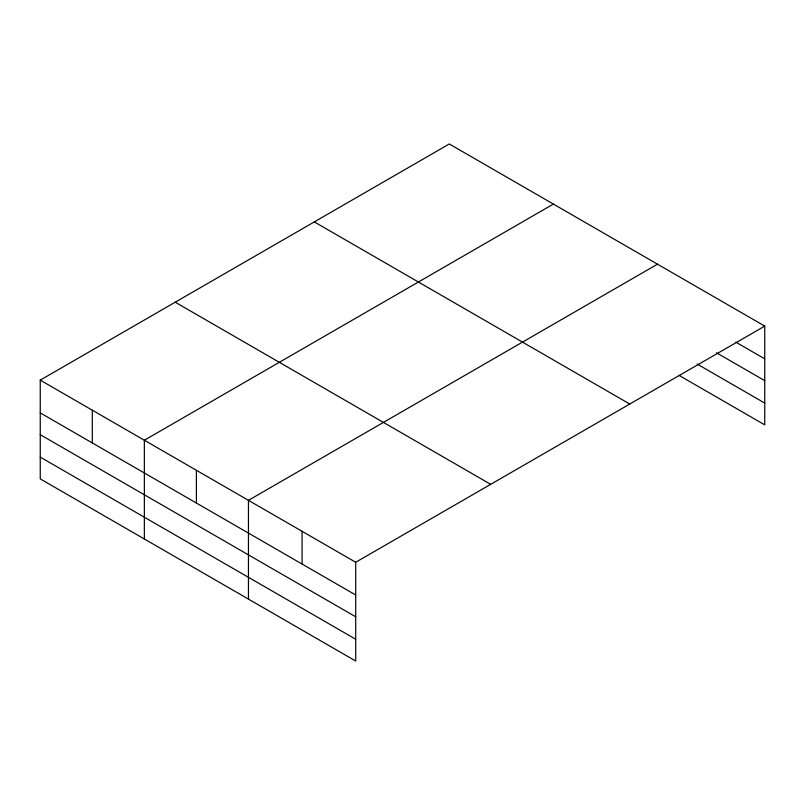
<?xml version="1.0" encoding="UTF-8"?>
<svg xmlns="http://www.w3.org/2000/svg" width="805" height="805" viewBox="0 0 805 805"><rect width="100%" height="100%" fill="white"/><g stroke="black" fill="none" stroke-linecap="round" stroke-linejoin="round"><path stroke-width="1.21" d="M764.75 326.106L449.291 143.974L40.25 380.131L40.25 478.895L355.709 661.026L355.709 562.262L764.75 326.106L764.75 424.869L678.947 375.331M553.387 204.078L144.357 440.234L144.357 538.998M657.494 264.181L248.453 500.338L248.453 599.101M735.79 342.145L764.75 358.859M716.48 352.781L764.75 380.644M697.18 364.071L764.75 403.084M314.302 221.908L629.772 404.04M175.228 302.207L490.698 484.338M40.25 380.131L355.709 562.262M40.25 412.885L355.709 595.016M40.25 434.67L355.709 616.801M40.25 457.109L355.709 639.24M302.086 531.3L302.086 564.053M196.4 470.291L196.4 503.045M92.303 410.188L92.303 442.941"/></g></svg>
